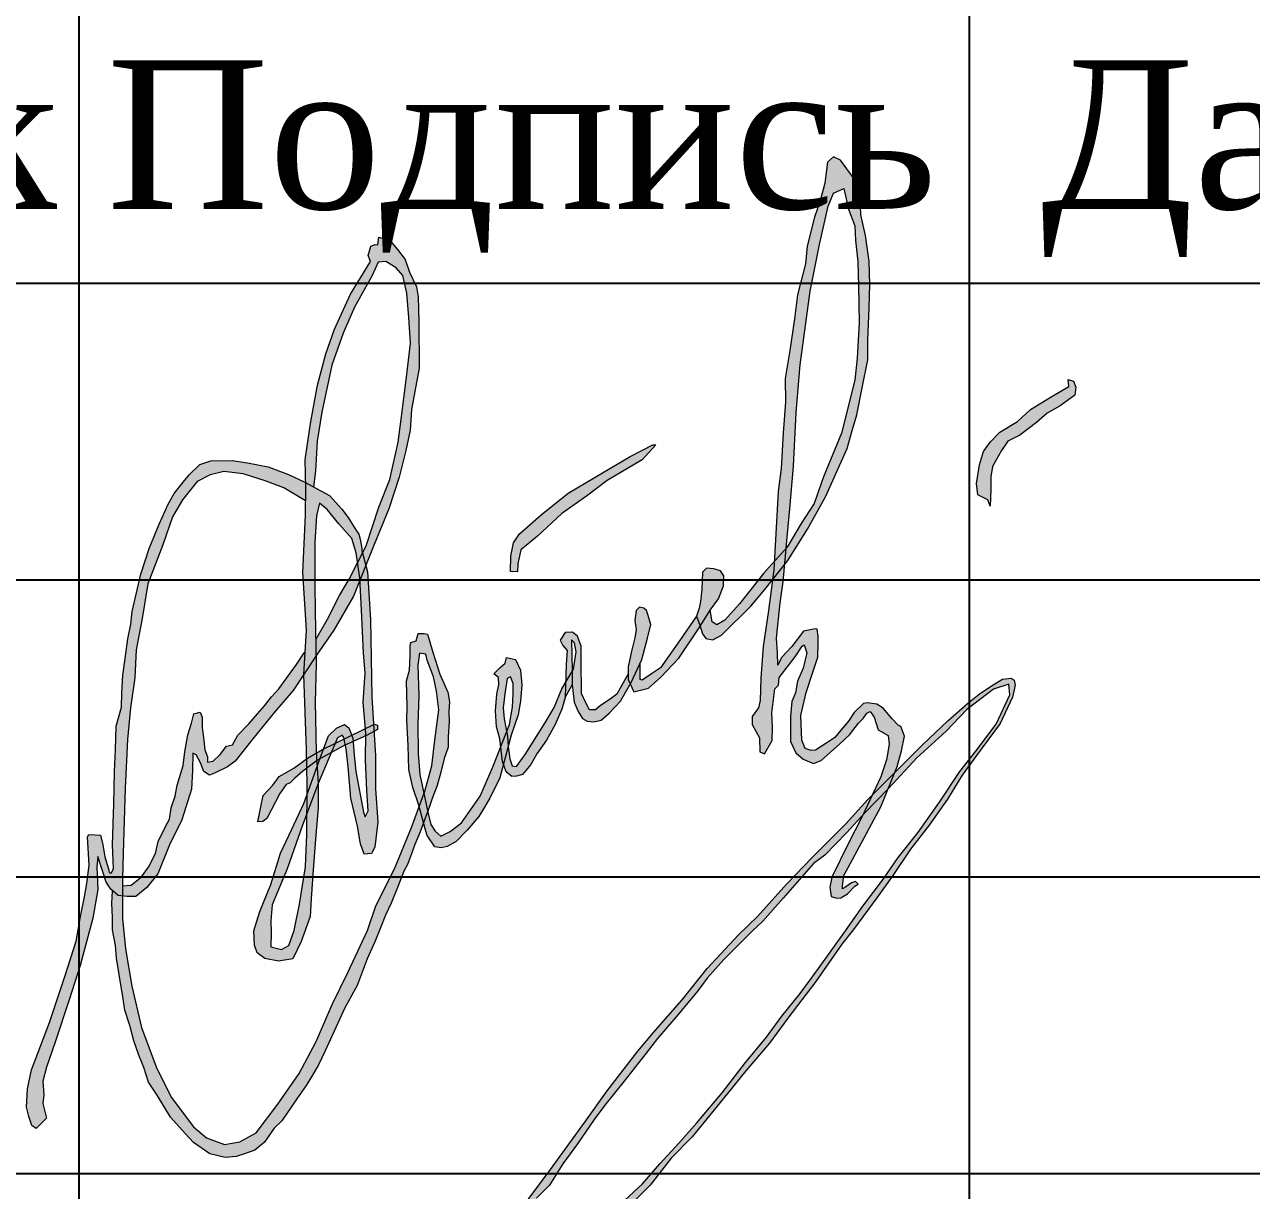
# Model space of a CAD drawing. Header units: millimetres. Extents: x 41890028 to 44740435, y 21258419 to 23626306.
# Drawn here: x 42670559 to 42680894, y 21268277 to 21278097 of the extents above; entities that cross this region are included whole.
import ezdxf
from ezdxf.enums import TextEntityAlignment as Align

# ---------------------------------------------------------------- set-up
doc = ezdxf.new("R2010")
doc.units = ezdxf.units.MM
doc.layers.add('ГЛ_Штамп', color=7, linetype='Continuous')
doc.layers.add('ГЛ_Штамп_Текст', color=7, linetype='Continuous')
doc.styles.add('ГеологияШтамп', font='times.ttf')

# ---------------------------------------------------------------- blocks, each defined once
blk = doc.blocks.new('ГЛ_форма3')
at = {"layer": 'ГЛ_Штамп'}
for p, q in [((-145, 55), (-145, 0)), ((-130, 55), (-130, 0)), ((-185, 30), (0, 30)), ((-185, 25), (-120, 25)), ((-185, 20), (-120, 20)), ((-185, 15), (-120, 15))]:
    blk.add_line(p, q, dxfattribs=at)
at = {"layer": 'ГЛ_Штамп_Текст', "style": 'ГеологияШтамп', "oblique": 0.8}
blk.add_text('№док', height=2.5, dxfattribs=at).set_placement((-149.993, 32.5), align=Align.MIDDLE_CENTER)
at = {"layer": 'ГЛ_Штамп_Текст', "style": 'ГеологияШтамп'}
for s, p in [('Подпись', (-137.537, 32.5)), ('Дата', (-125, 32.5))]:
    blk.add_text(s, height=2.5, dxfattribs=at).set_placement(p, align=Align.MIDDLE_CENTER)
at = {"layer": 'ГЛ_Штамп_Текст', "style": 'ГеологияШтамп', "flags": 8}
for tag, height, p in [('Проект', 4, (-60, 50)), ('НаимПроекта1', 3, (-60, 41)), ('НаимПроекта2', 3, (-60, 35)), ('Альбом1', 2.8, (-85.109, 27.5)), ('Альбом2', 2.8, (-85.109, 22.5)), ('СТ', 3, (-42.5, 20.252)), ('Лист', 3, (-27.5, 20.252)), ('Лис-в', 3, (-10, 20.252)), ('Альбом3', 2.8, (-85.109, 17.5)), ('НаимЛист1', 2.8, (-85.109, 12.5)), ('НаимЛист2', 2.8, (-85.109, 7.5)), ('НаимЛист3', 2.8, (-85.109, 2.5))]:
    blk.add_attdef(tag, text='', height=height, dxfattribs=at).set_placement(p, align=Align.MIDDLE_CENTER)
at = {"layer": 'ГЛ_Штамп_Текст', "style": 'ГеологияШтамп', "width": 0.9, "flags": 8}
for tag, p in [('Надпись1', (-184.365, 22.5)), ('ФИО_1', (-164.87, 22.5)), ('Надпись2', (-184.365, 17.5)), ('ФИО_2', (-164.87, 17.5)), ('Надпись3', (-184.365, 12.5)), ('ФИО_3', (-164.87, 12.5)), ('Надпись4', (-184.365, 7.5)), ('ФИО_4', (-164.87, 7.5)), ('Надпись5', (-184.365, 2.5)), ('ФИО_5', (-164.87, 2.5))]:
    blk.add_attdef(tag, text='', height=2.5, dxfattribs=at).set_placement(p, align=Align.MIDDLE_LEFT)

msp = doc.modelspace()

# ---------------------------------------------------------------- hatches: boundary and pattern name
at = {"lineweight": 0, "ltscale": 10}
h = msp.add_hatch(color=164, dxfattribs=at)
h.dxf.hatch_style = 1
h.paths.add_polyline_path([(42670935.476, 21269883.032), (42671028.746, 21270171.263), (42671133.862, 21270571.554), (42671177.588, 21270813.203), (42671168.844, 21270999.534), (42671177.588, 21271089.79), (42671218.394, 21270961.687), (42671247.541, 21270874.343), (42671285.431, 21270816.115), (42671346.64, 21270760.799), (42671384.684, 21270756.414), (42671384.712, 21270904.673), (42671390.734, 21271115.272), (42671405.903, 21271664.539), (42671426.99, 21272076.708), (42671451.084, 21272341.458), (42671487.334, 21272595.762), (42671499.384, 21272830.427), (42671550.586, 21273095.178), (42671596.994, 21273385.886), (42671723.178, 21273715.102), (42671806.244, 21273950.799), (42671890.396, 21274094.893), (42672013.619, 21274247.993), (42672121.813, 21274305.031), (42672239.025, 21274332.049), (42672401.313, 21274314.036), (42672587.649, 21274253.998), (42672743.927, 21274193.957), (42672926.183, 21274085.711), (42672927.581, 21274196.011), (42672926.566, 21274237.942), (42672913.463, 21274244.9), (42672783.202, 21274306.126), (42672610.19, 21274370.63), (42672437.452, 21274404.485), (42672308.446, 21274424.141), (42672128.916, 21274421.835), (42672035.99, 21274390.167), (42671949.624, 21274306.08), (42671896.003, 21274243.384), (42671819.24, 21274147.54), (42671770.391, 21274056.927), (42671693.488, 21273888.968), (42671608.004, 21273685.084), (42671538.092, 21273468.38), (42671467.007, 21273153.151), (42671455.085, 21273047.066), (42671429.034, 21272924.193), (42671410.611, 21272775.888), (42671386.762, 21272618.43), (42671379.169, 21272469.744), (42671375.915, 21272346.339), (42671330.01, 21272186.437), (42671324.829, 21271991.668), (42671316.95, 21271805.735), (42671310.122, 21271532.204), (42671306.675, 21271363.655), (42671301.454, 21271189.429), (42671310.063, 21270984.766), (42671289.398, 21270948.651), (42671272.178, 21270955.528), (42671267.015, 21270986.488), (42671236.022, 21271087.958), (42671218.803, 21271189.429), (42671198.143, 21271268.544), (42671099.995, 21271275.424), (42671089.668, 21271256.504), (42671102.355, 21271016.081), (42671083.167, 21270862.727), (42671063.974, 21270750.449), (42671030.948, 21270585.378), (42670995.306, 21270377.254), (42670901.966, 21270088.63), (42670770.168, 21269693.129), (42670619.381, 21269293.315), (42670583.745, 21269134.484), (42670575.515, 21268978.393), (42670594.709, 21268898.977), (42670622.127, 21268825.037), (42670657.763, 21268800.392), (42670745.496, 21268885.285), (42670713.603, 21269010.764), (42670722.347, 21269083.55), (42670713.603, 21269197.095), (42670745.665, 21269316.465), (42670815.968, 21269524.927)])
h.paths.add_polyline_path([(42671462.959, 21269997.58), (42671408.742, 21270313.477), (42671384.648, 21270569.203), (42671384.684, 21270756.414), (42671346.64, 21270760.799), (42671301.043, 21270802.007), (42671295.291, 21270694.718), (42671301.08, 21270575.243), (42671301.08, 21270473.109), (42671326.179, 21270340.948), (42671333.895, 21270233.034), (42671353.188, 21270113.559), (42671389.911, 21269891.049), (42671403.415, 21269794.696), (42671445.862, 21269667.511), (42671480.587, 21269538.4), (42671521.329, 21269416.106), (42671563.77, 21269313.975), (42671604.283, 21269188.717), (42671675.667, 21269080.803), (42671788.306, 21268893.457), (42671913.708, 21268756.636), (42671983.158, 21268681.482), (42672120.136, 21268585.131), (42672249.393, 21268554.298), (42672341.997, 21268562.005), (42672413.381, 21268587.058), (42672500.197, 21268615.962), (42672581.224, 21268685.336), (42672662.251, 21268800.959), (42672727.846, 21268862.624), (42672851.659, 21269048.582), (42672930.759, 21269162.279), (42672984.777, 21269248.994), (42673034.934, 21269335.711), (42673092.813, 21269453.261), (42673212.637, 21269718.569), (42673253.156, 21269809.139), (42673301.386, 21269897.783), (42673361.192, 21270003.771), (42673393.99, 21270092.415), (42673446.08, 21270227.306), (42673510.052, 21270371.212), (42673556.354, 21270488.762), (42673598.795, 21270594.75), (42673648.958, 21270696.881), (42673701.048, 21270827.921), (42673753.338, 21270967.742), (42673784.202, 21271023.626), (42673818.933, 21271112.27), (42673847.869, 21271191.277), (42673892.244, 21271297.265), (42673919.797, 21271373.869), (42673884.17, 21271509.793), (42673820.165, 21271335.276), (42673675.249, 21270987.458), (42673518.626, 21270674.568), (42673449.351, 21270466.981), (42673283.36, 21270113.356), (42673150.832, 21269842.589), (42673015.291, 21269532.708), (42672873.014, 21269263.168), (42672692.297, 21269004.435), (42672511.575, 21268763.752), (42672373.025, 21268685.529), (42672243.511, 21268664.47), (42672092.911, 21268721.632), (42671981.47, 21268811.888), (42671794.398, 21269063.078), (42671667.892, 21269318.804), (42671544.401, 21269649.743)])
h.paths.add_polyline_path([(42671964.969, 21271656.307), (42671973.713, 21271813.524), (42671976.627, 21271959.094), (42672005.774, 21271947.449), (42672040.751, 21271877.575), (42672069.897, 21271804.789), (42672116.533, 21271775.675), (42672160.253, 21271793.142), (42672268.102, 21271845.549), (42672332.739, 21271893.402), (42672481.394, 21272079.732), (42672665.026, 21272306.823), (42672822.419, 21272487.333), (42672913.249, 21272626.009), (42672923.53, 21272813.566), (42672915.665, 21272804.286), (42672849.352, 21272706.874), (42672700.533, 21272503.336), (42672640.067, 21272435.15), (42672579.606, 21272359.168), (42672521.09, 21272292.928), (42672448.924, 21272207.205), (42672357.254, 21272111.743), (42672312.389, 21272031.865), (42672261.677, 21272020.176), (42672207.069, 21271948.091), (42672148.553, 21271891.594), (42672099.792, 21271883.801), (42672099.792, 21271928.611), (42672078.338, 21271989.004), (42672066.632, 21272092.261), (42672056.884, 21272176.036), (42672056.884, 21272263.704), (42672037.374, 21272306.566), (42671986.662, 21272290.98), (42671967.083, 21272212.539), (42671933.923, 21272115.13), (42671910.518, 21271970.959), (42671894.917, 21271856.015), (42671844.987, 21271692.105), (42671827.914, 21271599.519), (42671794.988, 21271500.843), (42671781.244, 21271405.532), (42671746.209, 21271341.381), (42671683.932, 21271215.024), (42671662.524, 21271115.88), (42671602.192, 21270999.243), (42671543.805, 21270917.595), (42671457.457, 21270849.543), (42671384.7, 21270843.339), (42671384.684, 21270756.414), (42671422.428, 21270752.064), (42671498.21, 21270752.064), (42671588.565, 21270827.762), (42671681.835, 21270944.218), (42671781.337, 21271187.567), (42671883.352, 21271400.102)], flags=17)
h.paths.add_polyline_path([(42673004.379, 21273382.7), (42673004.379, 21273596.023), (42673004.379, 21273738.24), (42673019.21, 21273960.452), (42673042.936, 21274067.112), (42673108.193, 21274013.782), (42673206.077, 21273892.306), (42673315.831, 21273767.866), (42673351.42, 21273646.391), (42673364.122, 21273564.512), (42673405.952, 21273647.186), (42673400.643, 21273667.001), (42673399.533, 21273688.069), (42673387.325, 21273763.474), (42673375.111, 21273804.501), (42673343.944, 21273849.242), (42673286.216, 21273944.606), (42673233.279, 21274016.491), (42673126.989, 21274131.506), (42672926.566, 21274237.942), (42672927.581, 21274196.011), (42672924.666, 21273966.008), (42672904.334, 21273481.288), (42672933.481, 21272995.081), (42672913.249, 21272626.009), (42673014.77, 21272781.007), (42673007.341, 21273154.563)])
h.paths.add_polyline_path([(42673700.593, 21276202.863), (42673642.299, 21276272.737), (42673543.2, 21276304.763), (42673534.456, 21276240.712), (42673514.053, 21276243.621), (42673476.162, 21276229.065), (42673452.844, 21276150.456), (42673473.247, 21276100.963), (42673304.189, 21275827.288), (42673169.728, 21275531.856), (42673096.861, 21275322.232), (42673026.908, 21275060.204), (42672968.545, 21274736.08), (42672921.91, 21274430.379), (42672926.566, 21274237.942), (42672993.836, 21274202.218), (42673009.286, 21274336.735), (42673024.315, 21274588.9), (42673063.386, 21274832.059), (42673147.719, 21275226.732), (42673243.892, 21275496.911), (42673340.065, 21275716.054), (42673487.33, 21275983.229), (42673538.422, 21276094.3), (42673601.534, 21276100.305), (42673688.695, 21276049.271), (42673745.797, 21275983.229), (42673778.851, 21275833.13), (42673796.748, 21275630.935), (42673811.777, 21275414.794), (42673775.715, 21275126.606), (42673730.493, 21274773.604), (42673706.451, 21274578.477), (42673637.328, 21274266.274), (42673544.158, 21274032.119), (42673435.748, 21273706.076), (42673405.952, 21273647.186), (42673433.983, 21273542.576), (42673499.275, 21273704.902), (42673627.521, 21274019.335), (42673714.962, 21274284.275), (42673770.487, 21274509.907), (42673808.378, 21274681.679), (42673820.037, 21274853.454), (42673884.224, 21275204.243), (42673881.309, 21275597.285), (42673875.48, 21275803.997), (42673860.907, 21275888.428), (42673802.613, 21276010.709), (42673764.722, 21276118.43)])
h.paths.add_polyline_path([(42673384.899, 21273420.546), (42673384.054, 21273436.03), (42673364.122, 21273564.512), (42673294.493, 21273426.892), (42673213.349, 21273288.801), (42673111.166, 21273087.671), (42673012.079, 21272916.322), (42673014.77, 21272781.007), (42673018.042, 21272786.003), (42673163.782, 21272995.627), (42673329.919, 21273283.857)], flags=17)
h.paths.add_polyline_path([(42673405.952, 21273647.186), (42673364.122, 21273564.512), (42673384.054, 21273436.03), (42673384.899, 21273420.546), (42673433.983, 21273542.576)])
h.paths.add_polyline_path([(42673472.558, 21273086.283), (42673448.534, 21273488.273), (42673433.983, 21273542.576), (42673384.899, 21273420.546), (42673398.838, 21273165.124), (42673413.563, 21272805.581), (42673428.399, 21272633.737), (42673410.602, 21272390.786), (42673430.838, 21272167.016), (42673498.922, 21272200.049), (42673483.492, 21272433.659)])
h.paths.add_polyline_path([(42673007.312, 21272388.711), (42673016.208, 21272708.698), (42673014.77, 21272781.007), (42672913.249, 21272626.009), (42672913.13, 21272623.851), (42672933.65, 21271987.783), (42672935.14, 21271913.357), (42672942.184, 21271918.633), (42673016.828, 21271961.505), (42673016.178, 21271972.638)])
h.paths.add_polyline_path([(42672902.984, 21271808.912), (42672936.739, 21271833.53), (42672935.14, 21271913.357), (42672828.161, 21271833.216), (42672704.634, 21271763.616), (42672650.791, 21271690.851), (42672568.927, 21271604.699), (42672549.437, 21271507.358), (42672524.098, 21271380.81), (42672566.721, 21271384.9), (42672600.54, 21271408.744), (42672710.037, 21271620.154), (42672761.753, 21271697.645), (42672795.573, 21271709.566), (42672835.357, 21271749.305)])
h.paths.add_polyline_path([(42673020.722, 21271894.782), (42673016.828, 21271961.505), (42672942.184, 21271918.633), (42672935.14, 21271913.357), (42672936.739, 21271833.53)])
h.paths.add_polyline_path([(42673063.45, 21271957.517), (42673078.028, 21271995.838), (42673068.876, 21271991.398), (42673016.828, 21271961.505), (42673020.722, 21271894.782), (42673028.304, 21271900.312), (42673046.547, 21271910.562)])
h.paths.add_polyline_path([(42673175.971, 21272043.359), (42673078.028, 21271995.838), (42673063.45, 21271957.517), (42673046.547, 21271910.562), (42673141.713, 21271964.031)])
h.paths.add_polyline_path([(42673195.551, 21272088.698), (42673233.746, 21272112.313), (42673250.113, 21272092.332), (42673252.362, 21272080.423), (42673315.648, 21272111.128), (42673291.847, 21272173.803), (42673253.285, 21272200.468), (42673188.028, 21272170.839), (42673119.805, 21272105.658), (42673078.028, 21271995.838), (42673175.971, 21272043.359)])
h.paths.add_polyline_path([(42673324.475, 21272087.88), (42673315.648, 21272111.128), (42673252.362, 21272080.423), (42673261.828, 21272030.3), (42673326.8, 21272059.437)])
h.paths.add_polyline_path([(42673434.013, 21272107.518), (42673434.293, 21272128.808), (42673430.838, 21272167.016), (42673315.648, 21272111.128), (42673324.475, 21272087.88), (42673326.8, 21272059.437)])
h.paths.add_polyline_path([(42673498.922, 21272200.049), (42673430.838, 21272167.016), (42673434.293, 21272128.808), (42673434.013, 21272107.518), (42673446.039, 21272112.912), (42673502.679, 21272143.172)])
h.paths.add_polyline_path([(42673531.576, 21272196.362), (42673507.704, 21272204.31), (42673498.922, 21272200.049), (42673502.679, 21272143.172), (42673531.576, 21272158.611)])
h.paths.add_polyline_path([(42673261.828, 21272030.3), (42673252.362, 21272080.423), (42673175.971, 21272043.359), (42673141.713, 21271964.031), (42673251.094, 21272025.486)])
h.paths.add_polyline_path([(42673023.532, 21271846.626), (42673020.722, 21271894.782), (42672936.739, 21271833.53), (42672939.479, 21271696.638), (42672938.884, 21271611.478)])
h.paths.add_polyline_path([(42673031.879, 21271703.594), (42673023.532, 21271846.626), (42672938.884, 21271611.478), (42672937.758, 21271450.197)])
h.paths.add_polyline_path([(42673115.535, 21271903.412), (42673141.713, 21271964.031), (42673046.547, 21271910.562), (42673023.532, 21271846.626), (42673031.879, 21271703.594)])
h.paths.add_polyline_path([(42673536.377, 21271378.583), (42673516.214, 21271660.278), (42673516.272, 21271937.36), (42673502.679, 21272143.172), (42673446.039, 21272112.912), (42673434.013, 21272107.518), (42673431.326, 21271903.634), (42673443.195, 21271645.87), (42673455.058, 21271474.026), (42673428.364, 21271423.658), (42673413.528, 21271462.174), (42673351.169, 21271806.413), (42673336.339, 21271942.704), (42673326.8, 21272059.437), (42673261.828, 21272030.3), (42673268.296, 21271996.055), (42673286.1, 21271844.083), (42673309.113, 21271582.598), (42673363.774, 21271344.101), (42673389.662, 21271197.556), (42673421.308, 21271108.478), (42673481.717, 21271114.225), (42673510.484, 21271168.821)])
h.paths.add_polyline_path([(42672973.679, 21270734.088), (42672991.436, 21270976.51), (42673009.198, 21271236.669), (42673032.469, 21271500.707), (42673031.879, 21271703.594), (42672937.758, 21271450.197), (42672936.541, 21271276.132), (42672924.883, 21271002.457), (42672875.327, 21270688.024), (42672831.607, 21270466.757), (42672784.972, 21270341.566), (42672723.763, 21270306.629), (42672633.402, 21270329.919), (42672636.317, 21270449.287), (42672633.402, 21270548.275), (42672645.067, 21270682.201), (42672770.468, 21270986.094), (42672901.629, 21271352.932), (42672937.758, 21271450.197), (42672938.884, 21271611.478), (42672911.507, 21271535.423), (42672810.877, 21271319.609), (42672716.164, 21271118.577), (42672633.192, 21270853.995), (42672541.44, 21270626.355), (42672491.126, 21270463.757), (42672497.043, 21270342.546), (42672517.761, 21270277.507), (42672582.877, 21270230.206), (42672698.308, 21270209.512), (42672819.656, 21270227.249), (42672890.689, 21270375.068), (42672964.8, 21270583.315)])
h.paths.add_polyline_path([(42674127.738, 21272098.826), (42674137.387, 21272227.937), (42674133.526, 21272308.874), (42674139.315, 21272393.662), (42674123.883, 21272472.672), (42674056.126, 21272626.018), (42673998.247, 21272811.013), (42673953.879, 21272961.321), (42673926.87, 21272969.031), (42673874.779, 21272969.031), (42673859.347, 21272907.364), (42673813.045, 21272891.95), (42673807.256, 21272866.897), (42673807.245, 21272781.379), (42673801.456, 21272659.975), (42673776.381, 21272569.405), (42673782.163, 21272352.713), (42673780.236, 21272239.018), (42673789.926, 21272024.432), (42673795.715, 21271822.094), (42673830.44, 21271669.857), (42673880.603, 21271523.402), (42673884.17, 21271509.793), (42673924.115, 21271618.711), (42673890.042, 21271779.605), (42673874.943, 21271958.712), (42673871.251, 21272204.787), (42673880.684, 21272442.342), (42673871.251, 21272702.52), (42673886.35, 21272802.443), (42673939.2, 21272793.016), (42673949.924, 21272744.661), (42674004.141, 21272603.259), (42674028.235, 21272482.916), (42674049.322, 21272326.472), (42674015.94, 21272069.359), (42673988.832, 21271852.744), (42673931.607, 21271639.138), (42673924.115, 21271618.711), (42673955.151, 21271472.164), (42673969.498, 21271512.051), (42673992.646, 21271577.569), (42674035.093, 21271687.41), (42674065.957, 21271799.178), (42674093.013, 21271915.758), (42674127.738, 21272012.109)])
h.paths.add_polyline_path([(42673924.115, 21271618.711), (42673884.17, 21271509.793), (42673919.797, 21271373.869), (42673955.151, 21271472.164)])
h.paths.add_polyline_path([(42674287.818, 21271310.619), (42674386.503, 21271427.289), (42674407.729, 21271463.903), (42674479.107, 21271581.453), (42674562.067, 21271752.959), (42674593.28, 21271868.926), (42674585.665, 21271890.316), (42674570.821, 21272012.659), (42674507.302, 21271849.67), (42674397.589, 21271598.368), (42674240.581, 21271373.521), (42674144.11, 21271301.719), (42674066.553, 21271260.153), (42674017.371, 21271303.61), (42673981.425, 21271360.293), (42673956.834, 21271464.215), (42673955.151, 21271472.164), (42673919.797, 21271373.869), (42673932.839, 21271324.109), (42673950.199, 21271266.298), (42674015.794, 21271171.871), (42674069.812, 21271164.164), (42674118.048, 21271173.8), (42674195.214, 21271216.194)])
h.paths.add_polyline_path([(42674627.814, 21272103.874), (42674620.607, 21272140.411), (42674570.821, 21272012.659), (42674585.665, 21271890.316), (42674593.28, 21271868.926), (42674633.419, 21272018.056)])
h.paths.add_polyline_path([(42674737.971, 21272659.901), (42674693.596, 21272748.545), (42674618.358, 21272765.889), (42674606.781, 21272719.641), (42674562.406, 21272679.172), (42674512.249, 21272629.07), (42674550.835, 21272598.237), (42674554.69, 21272538.5), (42674537.331, 21272457.563), (42674525.859, 21272316.192), (42674533.575, 21272181.298), (42674562.517, 21272081.094), (42674570.821, 21272012.659), (42674620.607, 21272140.411), (42674599.275, 21272248.555), (42674589.777, 21272341.546), (42674604.976, 21272459.206), (42674625.875, 21272590.151), (42674652.475, 21272603.436), (42674675.273, 21272548.401), (42674675.273, 21272461.104), (42674669.566, 21272346.899), (42674644.87, 21272202.669), (42674620.607, 21272140.411), (42674627.814, 21272103.874), (42674633.419, 21272018.056), (42674658.871, 21272112.623), (42674718.678, 21272282.202), (42674737.971, 21272397.825), (42674749.542, 21272534.644)])
h.paths.add_polyline_path([(42674956.286, 21272070.151), (42675027.67, 21272201.189), (42675085.543, 21272332.227), (42675114.486, 21272430.507), (42675117.946, 21272556.201), (42675085.899, 21272503.171), (42675019.2, 21272344.889), (42674948.903, 21272221.534), (42674776.008, 21271948.258), (42674701.914, 21271847.676), (42674665.816, 21271853.368), (42674646.815, 21271912.2), (42674633.356, 21272017.824), (42674593.28, 21271868.926), (42674616.535, 21271803.599), (42674664.765, 21271765.058), (42674703.351, 21271766.985), (42674753.508, 21271780.475), (42674824.892, 21271865.265), (42674875.055, 21271953.909)])
h.paths.add_polyline_path([(42675167.376, 21272913.605), (42675192.131, 21272888.879), (42675205.46, 21272812.804), (42675184.514, 21272666.357), (42675173.089, 21272647.451), (42675173.089, 21272535.125), (42675190.227, 21272390.579), (42675222.592, 21272312.601), (42675259.566, 21272251.996), (42675297.749, 21272229.351), (42675355.026, 21272223.392), (42675415.878, 21272237.693), (42675485.089, 21272298.479), (42675578.161, 21272397.403), (42675661.278, 21272544.56), (42675645.093, 21272579.587), (42675645.093, 21272629.028), (42675547.174, 21272457.804), (42675491.222, 21272415.41), (42675412.123, 21272361.453), (42675369.682, 21272324.839), (42675319.519, 21272324.839), (42675286.721, 21272384.576), (42675250.068, 21272461.657), (42675248.141, 21272744.933), (42675247.598, 21272862.829), (42675216.728, 21272945.693), (42675176.214, 21272978.453), (42675114.48, 21272976.526), (42675070.105, 21272912.932), (42675093.259, 21272866.685), (42675129.912, 21272824.288), (42675122.196, 21272710.594), (42675117.946, 21272556.201), (42675173.089, 21272647.451), (42675173.089, 21272656.847)])
h.paths.add_polyline_path([(42675807.282, 21272929.816), (42675834.022, 21273044.464), (42675811.12, 21273118.8), (42675797.767, 21273162.639), (42675774.864, 21273181.7), (42675740.507, 21273189.531), (42675709.97, 21273160.939), (42675700.432, 21273078.977), (42675709.97, 21273000.83), (42675700.432, 21272932.21), (42675671.81, 21272819.753), (42675645.093, 21272688.233), (42675645.093, 21272579.587), (42675661.278, 21272544.56), (42675667.838, 21272556.175), (42675757.668, 21272748.741)])
h.paths.add_polyline_path([(42675918.058, 21272600.054), (42676070.72, 21272760.163), (42676240.753, 21273016.03), (42676250.328, 21273031.279), (42676248.533, 21273037.472), (42676219.906, 21273113.714), (42676076.415, 21272907.159), (42675990.212, 21272784.157), (42675916.329, 21272679.606), (42675839.361, 21272627.33), (42675762.399, 21272575.054), (42675743.93, 21272581.204), (42675743.963, 21272719.362), (42675667.838, 21272556.175), (42675661.278, 21272544.56), (42675692.885, 21272476.161), (42675815.016, 21272508.563)])
h.paths.add_polyline_path([(42676446.989, 21273369.127), (42676450.803, 21273454.9), (42676422.182, 21273496.834), (42676366.844, 21273513.989), (42676303.871, 21273519.707), (42676271.43, 21273485.397), (42676267.616, 21273411.061), (42676265.706, 21273340.535), (42676254.257, 21273237.607), (42676242.803, 21273180.426), (42676219.906, 21273113.714), (42676248.533, 21273037.472), (42676250.328, 21273031.279), (42676334.403, 21273165.179), (42676405.009, 21273260.481)])
h.paths.add_polyline_path([(42676675.976, 21273199.487), (42676796.197, 21273338.63), (42676859.031, 21273418.259), (42676869.999, 21273503.475), (42676874.088, 21273573.569), (42676783.014, 21273473.724), (42676581.596, 21273218.561), (42676458.782, 21273081.166), (42676390.004, 21273041.91), (42676350.705, 21273066.443), (42676334.403, 21273165.179), (42676250.328, 21273031.279), (42676269.52, 21272965.041), (42676298.147, 21272926.918), (42676357.3, 21272913.576), (42676429.816, 21272955.51)])
h.paths.add_polyline_path([(42676975.005, 21273684.205), (42676874.088, 21273573.569), (42676869.999, 21273503.475), (42676859.031, 21273418.259), (42676962.927, 21273549.925)])
h.paths.add_polyline_path([(42677486.143, 21276882.765), (42677432.551, 21276953.81), (42677373.399, 21276982.402), (42677321.875, 21276936.655), (42677300.882, 21276761.296), (42677260.812, 21276612.624), (42677213.102, 21276475.386), (42677151.9, 21276230.565), (42677138.541, 21276081.893), (42677069.722, 21275819.69), (42677044.915, 21275617.648), (42677006.23, 21275352.565), (42676966.557, 21275114.8), (42676969.612, 21274916.663), (42676948.286, 21274659.233), (42676933.024, 21274357.457), (42676908.614, 21274165.416), (42676874.088, 21273573.569), (42676975.005, 21273684.205), (42676986.464, 21273811.603), (42677004.851, 21274016.731), (42677035.184, 21274377.557), (42677058.11, 21274828.208), (42677092.496, 21275230.581), (42677176.175, 21275850.588), (42677254.778, 21276243.149), (42677328.434, 21276567.876), (42677372.645, 21276675.831), (42677461.073, 21276715.087), (42677500.377, 21276543.343), (42677554.413, 21276401.04), (42677559.325, 21276278.365), (42677578.975, 21276101.714), (42677583.887, 21275895.62), (42677588.799, 21275586.478), (42677574.062, 21275287.152), (42677554.413, 21275100.685), (42677441.301, 21274656.311), (42677289.013, 21274288.286), (42677210.41, 21274062.564), (42677102.333, 21273895.726), (42676984.431, 21273694.539), (42676975.005, 21273684.205), (42676962.927, 21273549.925), (42676989.162, 21273583.172), (42677153.5, 21273846.807), (42677308.248, 21274125.681), (42677378.854, 21274281.979), (42677487.866, 21274524.923), (42677529.846, 21274677.411), (42677569.921, 21274808.928), (42677615.756, 21275038.272), (42677661.585, 21275273.257), (42677663.489, 21275435.273), (42677675.013, 21275710.47), (42677680.709, 21275907.414), (42677673.074, 21276103.738), (42677644.43, 21276319.796), (42677604.354, 21276495.155), (42677596.825, 21276644.506), (42677556.75, 21276787.46)])
h.paths.add_polyline_path([(42678787.589, 21274509.647), (42678842.268, 21274586.747), (42678941.969, 21274638.145), (42679083.48, 21274744.159), (42679173.532, 21274824.471), (42679282.882, 21274885.508), (42679405.095, 21274975.459), (42679414.744, 21275042.92), (42679395.451, 21275094.321), (42679350.422, 21275107.172), (42679356.853, 21275049.347), (42679205.692, 21274962.608), (42679031.728, 21274855.688), (42678922.378, 21274752.887), (42678774.435, 21274662.938), (42678694.033, 21274579.412), (42678636.142, 21274502.312), (42678603.976, 21274389.874), (42678578.246, 21274232.462), (42678587.895, 21274136.087), (42678674.734, 21274094.325), (42678694.033, 21274039.712), (42678697.538, 21274181.972), (42678697.538, 21274287.983), (42678713.618, 21274374.722)])
h.paths.add_polyline_path([(42675293.427, 21274125.134), (42675466.339, 21274256.273), (42675760.933, 21274432.189), (42675876.212, 21274556.929), (42675850.594, 21274556.929), (42675661.67, 21274457.776), (42675427.397, 21274322.425), (42675139.205, 21274149.706), (42674911.853, 21273967.393), (42674729.332, 21273807.47), (42674678.094, 21273730.707), (42674655.682, 21273618.76), (42674652.481, 21273490.82), (42674710.635, 21273488.638), (42674713.836, 21273555.806), (42674739.455, 21273674.15), (42674880.347, 21273789.295), (42675085.286, 21273978.005)])
h.paths.add_polyline_path([(42676915.705, 21272596.668), (42677050.809, 21272771.796), (42677109.044, 21272860.583), (42677127.438, 21272872.83), (42677148.892, 21272805.474), (42677118.238, 21272676.887), (42677069.196, 21272566.667), (42677053.869, 21272468.697), (42677023.221, 21272395.217), (42677010.961, 21272269.692), (42677010.961, 21272058.44), (42677057.175, 21271962.616), (42677118.477, 21271910.566), (42677204.3, 21271873.829), (42677268.668, 21271898.321), (42677428.053, 21272039.155), (42677507.749, 21272115.695), (42677584.378, 21272213.667), (42677624.22, 21272253.469), (42677654.874, 21272296.331), (42677682.461, 21272311.64), (42677716.175, 21272262.653), (42677749.89, 21272155.497), (42677832.652, 21272109.573), (42677841.846, 21272036.093), (42677820.392, 21271904.445), (42677771.35, 21271760.549), (42677614.921, 21271425.777), (42677498.444, 21271196.156), (42677360.426, 21270916.482), (42677342.032, 21270830.757), (42677354.293, 21270754.217), (42677400.273, 21270738.908), (42677433.988, 21270741.97), (42677492.223, 21270775.648), (42677553.525, 21270839.942), (42677581.113, 21270858.311), (42677559.658, 21270879.742), (42677525.938, 21270867.497), (42677467.703, 21270827.695), (42677449.315, 21270818.512), (42677449.315, 21270843.004), (42677461.575, 21270928.729), (42677553.525, 21271100.18), (42677771.479, 21271508.207), (42677909.409, 21271848.046), (42677946.348, 21271980.703), (42677970.869, 21272103.168), (42677940.221, 21272185.832), (42677918.767, 21272195.017), (42677866.659, 21272250.126), (42677793.096, 21272338.913), (42677737.922, 21272372.591), (42677661.293, 21272384.836), (42677627.578, 21272378.713), (42677547.883, 21272302.173), (42677498.841, 21272228.695), (42677434.479, 21272155.215), (42677385.431, 21272090.921), (42677318.002, 21272048.059), (42677222.986, 21271986.827), (42677186.199, 21271983.765), (42677134.096, 21271999.072), (42677106.509, 21272069.49), (42677097.315, 21272277.68), (42677143.01, 21272471.568), (42677198.184, 21272643.021), (42677241.093, 21272768.545), (42677244.159, 21272878.763), (42677244.159, 21272943.058), (42677234.966, 21273004.29), (42677219.639, 21273007.352), (42677121.556, 21272988.983), (42677023.472, 21272857.332), (42676934.583, 21272765.483), (42676903.935, 21272701.191), (42676900.869, 21272805.285), (42676894.736, 21272927.751), (42676925.232, 21273225.873), (42676949.752, 21273403.447), (42676962.927, 21273549.925), (42676859.031, 21273418.259), (42676826.08, 21273162.232), (42676780.753, 21272858.298), (42676762.348, 21272591.319), (42676756.221, 21272404.562), (42676740.894, 21272343.329), (42676688.786, 21272269.849), (42676688.786, 21272202.495), (42676750.088, 21272089.216), (42676753.253, 21271972.099), (42676793.101, 21271953.728), (42676857.464, 21272067.008), (42676860.53, 21272180.29), (42676854.403, 21272299.691), (42676878.924, 21272501.76), (42676909.572, 21272532.376)])
at = {"lineweight": 20, "true_color": 0x22346e}
h = msp.add_hatch(color=159, dxfattribs=at)
h.dxf.hatch_style = 1
h.paths.add_polyline_path([(42675110.974, 21267579.537), (42675312.313, 21267767.057), (42675549.747, 21268040.613), (42675830.141, 21268321.891), (42676006.022, 21268548.833), (42676182.655, 21268728.95), (42676482.023, 21269094.011), (42676635.187, 21269283.998), (42676833.051, 21269516.824), (42676987.452, 21269727.782), (42677224.832, 21270038.218), (42677444.967, 21270351.294), (42677541.313, 21270474.663), (42677737.979, 21270743.193), (42677872.616, 21270930.713), (42678022.301, 21271151.071), (42678180.408, 21271353.393), (42678334.91, 21271572.313), (42678458.643, 21271775.402), (42678578.458, 21271940.716), (42678777.116, 21272208.843), (42678880.419, 21272431.492), (42678902.535, 21272533.344), (42678893.936, 21272573.839), (42678870.592, 21272591.019), (42678796.872, 21272584.883), (42678705.559, 21272528.299), (42678599.689, 21272455.846), (42678501.656, 21272377.519), (42678336.967, 21272232.613), (42678127.181, 21272032.879), (42677846.095, 21271751.19), (42677663.756, 21271571.038), (42677477.5, 21271365.428), (42677192.565, 21271082.015), (42676980.82, 21270858.783), (42676733.783, 21270584.638), (42676574.467, 21270430.56), (42676309.787, 21270146.625), (42676097.709, 21269883.218), (42675858.333, 21269608.457), (42675725.011, 21269451.803), (42675465.818, 21269115.848), (42675279.562, 21268851.494), (42674989.076, 21268455.09), (42674549.649, 21267861.442), (42674439.752, 21267717.781), (42674441.714, 21267697.411), (42674436.763, 21267627.55), (42674444.97, 21267638.932), (42674611.319, 21267835.646), (42674723.311, 21268005.376), (42674872.358, 21268211.394), (42674981.483, 21268321.712), (42675094.965, 21268502.239), (42675216.066, 21268669.712), (42675358.749, 21268875.194), (42675446.584, 21268996.146), (42675608.94, 21269196.847), (42675795.582, 21269434.46), (42675891.398, 21269556.742), (42676064.402, 21269758.771), (42676230.002, 21269959.436), (42676309.851, 21270064.438), (42676450.916, 21270222.607), (42676690.947, 21270464.211), (42676777.447, 21270546.618), (42676949.119, 21270739.343), (42677203.749, 21271031.636), (42677299.566, 21271100.751), (42677485.875, 21271290.819), (42677635.387, 21271453.879), (42677837.667, 21271662.555), (42678074.893, 21271919.869), (42678322.418, 21272145.824), (42678495.917, 21272328.613), (42678722.15, 21272500.073), (42678851.237, 21272542.606), (42678857.891, 21272452.224), (42678743.34, 21272204.365), (42678572.76, 21271977.645), (42678437.019, 21271804.856), (42678266.465, 21271548.839), (42678082.814, 21271289.655), (42677918.866, 21271082.696), (42677795.104, 21270901.93), (42677621.71, 21270672.316), (42677473.991, 21270464.969), (42677247.496, 21270146.309), (42677091.795, 21269934.974), (42676937.073, 21269745.246), (42676807.987, 21269568.469), (42676632.064, 21269356.198), (42676436.438, 21269098.343), (42676223.113, 21268847.543), (42676071.401, 21268676.084), (42675910.186, 21268501.307), (42675765.129, 21268333.834), (42675614.369, 21268193.4), (42675463.988, 21268025.927), (42675346.88, 21267883.709), (42675203.153, 21267716.236), (42675012.288, 21267556.792), (42674899.169, 21267431.851), (42674747.461, 21267256.403), (42674534.003, 21267018.576), (42674399.593, 21266886.991), (42674250.546, 21266734.138), (42674125.109, 21266589.653), (42674017.318, 21266480.662), (42673894.882, 21266367.685), (42673872.432, 21266344.865), (42673932.871, 21266350.642), (42673965.811, 21266358.917), (42674027.92, 21266422.123), (42674134.149, 21266525.753), (42674354.25, 21266757.26), (42674514.829, 21266920.105), (42674832.531, 21267257.77)])
at = {"lineweight": 0, "ltscale": 10}
h = msp.add_hatch(color=164, dxfattribs=at)
h.dxf.hatch_style = 1
h.paths.add_polyline_path([(42675173.089, 21272647.451), (42675117.946, 21272556.201), (42675114.486, 21272430.507), (42675173.089, 21272535.125)])

# ---------------------------------------------------------------- linework, layer by layer
at = {"color": 164, "lineweight": 0, "ltscale": 10}
for points in [[(42672926.183, 21274085.711), (42672743.927, 21274193.957), (42672587.649, 21274253.998), (42672401.313, 21274314.036), (42672239.025, 21274332.049), (42672121.813, 21274305.031), (42672013.619, 21274247.993), (42671890.396, 21274094.893), (42671806.244, 21273950.799), (42671723.178, 21273715.102), (42671596.994, 21273385.886), (42671550.586, 21273095.178), (42671499.384, 21272830.427), (42671487.334, 21272595.762), (42671451.084, 21272341.458), (42671426.99, 21272076.708), (42671405.903, 21271664.539), (42671390.734, 21271115.272), (42671384.712, 21270904.673), (42671384.648, 21270569.203), (42671408.742, 21270313.477), (42671462.959, 21269997.58), (42671544.401, 21269649.743), (42671667.892, 21269318.804), (42671794.398, 21269063.078), (42671981.47, 21268811.888), (42672092.911, 21268721.632), (42672243.511, 21268664.47), (42672373.025, 21268685.529), (42672511.575, 21268763.752), (42672692.297, 21269004.435), (42672873.014, 21269263.168), (42673015.291, 21269532.708), (42673150.832, 21269842.589), (42673283.36, 21270113.356), (42673449.351, 21270466.981), (42673518.626, 21270674.568), (42673675.249, 21270987.458), (42673820.165, 21271335.276), (42673931.607, 21271639.138), (42673988.832, 21271852.744), (42674015.94, 21272069.359), (42674049.322, 21272326.472), (42674028.235, 21272482.916), (42674004.141, 21272603.259), (42673949.924, 21272744.661), (42673939.2, 21272793.016), (42673886.35, 21272802.443), (42673871.251, 21272702.52), (42673880.684, 21272442.342), (42673871.251, 21272204.787), (42673874.943, 21271958.712), (42673890.042, 21271779.605), (42673956.834, 21271464.215), (42673981.425, 21271360.293), (42674017.371, 21271303.61), (42674066.553, 21271260.153), (42674144.11, 21271301.719), (42674240.581, 21271373.521), (42674397.589, 21271598.368), (42674507.302, 21271849.67), (42674644.87, 21272202.669), (42674669.566, 21272346.899), (42674675.273, 21272461.104), (42674675.273, 21272548.401), (42674652.475, 21272603.436), (42674625.875, 21272590.151), (42674604.976, 21272459.206), (42674589.777, 21272341.546), (42674599.275, 21272248.555), (42674627.814, 21272103.874), (42674633.515, 21272016.575), (42674646.815, 21271912.2), (42674665.816, 21271853.368), (42674701.914, 21271847.676), (42674776.008, 21271948.258), (42674948.903, 21272221.534), (42675019.2, 21272344.889), (42675085.899, 21272503.171), (42675184.514, 21272666.357), (42675205.46, 21272812.804), (42675192.131, 21272888.879), (42675167.376, 21272913.605), (42675173.089, 21272656.847), (42675173.089, 21272535.125), (42675190.227, 21272390.579), (42675222.592, 21272312.601), (42675259.566, 21272251.996), (42675297.749, 21272229.351), (42675355.026, 21272223.392), (42675415.878, 21272237.693), (42675485.089, 21272298.479), (42675578.161, 21272397.403), (42675667.838, 21272556.175), (42675757.668, 21272748.741), (42675807.282, 21272929.816), (42675834.022, 21273044.464), (42675811.12, 21273118.8), (42675797.767, 21273162.639), (42675774.864, 21273181.7), (42675740.507, 21273189.531), (42675709.97, 21273160.939), (42675700.432, 21273078.977), (42675709.97, 21273000.83), (42675700.432, 21272932.21), (42675671.81, 21272819.753), (42675645.093, 21272688.233), (42675645.093, 21272579.587), (42675692.885, 21272476.161), (42675815.016, 21272508.563), (42675918.058, 21272600.054), (42676070.72, 21272760.163), (42676240.753, 21273016.03), (42676334.403, 21273165.179), (42676405.009, 21273260.481), (42676446.989, 21273369.127), (42676450.803, 21273454.9), (42676422.182, 21273496.834), (42676366.844, 21273513.989), (42676303.871, 21273519.707), (42676271.43, 21273485.397), (42676267.616, 21273411.061), (42676265.706, 21273340.535), (42676254.257, 21273237.607), (42676242.803, 21273180.426), (42676219.906, 21273113.714), (42676248.533, 21273037.472), (42676269.52, 21272965.041), (42676298.147, 21272926.918), (42676357.3, 21272913.576), (42676429.816, 21272955.51), (42676675.976, 21273199.487), (42676796.197, 21273338.63), (42676989.162, 21273583.172), (42677153.5, 21273846.807), (42677308.248, 21274125.681), (42677378.854, 21274281.979), (42677487.866, 21274524.923), (42677529.846, 21274677.411), (42677569.921, 21274808.928), (42677615.756, 21275038.272), (42677661.585, 21275273.257), (42677663.489, 21275435.273), (42677675.013, 21275710.47), (42677680.709, 21275907.414), (42677673.074, 21276103.738), (42677644.43, 21276319.796), (42677604.354, 21276495.155), (42677596.825, 21276644.506), (42677556.75, 21276787.46), (42677486.143, 21276882.765), (42677432.551, 21276953.81), (42677373.399, 21276982.402), (42677321.875, 21276936.655), (42677300.882, 21276761.296), (42677260.812, 21276612.624), (42677213.102, 21276475.386), (42677151.9, 21276230.565), (42677138.541, 21276081.893), (42677069.722, 21275819.69), (42677044.915, 21275617.648), (42677006.23, 21275352.565), (42676966.557, 21275114.8), (42676969.612, 21274916.663), (42676948.286, 21274659.233), (42676933.024, 21274357.457), (42676908.614, 21274165.416), (42676869.999, 21273503.475), (42676826.08, 21273162.232), (42676780.753, 21272858.298), (42676762.348, 21272591.319), (42676756.221, 21272404.562), (42676740.894, 21272343.329), (42676688.786, 21272269.849), (42676688.786, 21272202.495), (42676750.088, 21272089.216), (42676753.253, 21271972.099), (42676793.101, 21271953.728), (42676857.464, 21272067.008), (42676860.53, 21272180.29), (42676854.403, 21272299.691), (42676878.924, 21272501.76), (42676909.572, 21272532.376), (42676915.705, 21272596.668), (42677050.809, 21272771.796), (42677109.044, 21272860.583), (42677127.438, 21272872.83), (42677127.438, 21272872.83), (42677148.892, 21272805.474), (42677118.238, 21272676.887), (42677069.196, 21272566.667), (42677053.869, 21272468.697), (42677023.221, 21272395.217), (42677010.961, 21272269.692), (42677010.961, 21272058.44), (42677057.175, 21271962.616), (42677118.477, 21271910.566), (42677204.3, 21271873.829), (42677268.668, 21271898.321), (42677428.053, 21272039.155), (42677507.749, 21272115.695), (42677584.378, 21272213.667), (42677624.22, 21272253.469), (42677654.874, 21272296.331), (42677682.461, 21272311.64), (42677716.175, 21272262.653), (42677749.89, 21272155.497), (42677832.652, 21272109.573), (42677841.846, 21272036.093), (42677820.392, 21271904.445), (42677771.35, 21271760.549), (42677614.921, 21271425.777), (42677498.444, 21271196.156), (42677360.426, 21270916.482), (42677342.032, 21270830.757), (42677354.293, 21270754.217), (42677400.273, 21270738.908), (42677433.988, 21270741.97), (42677492.223, 21270775.648), (42677553.525, 21270839.942), (42677581.113, 21270858.311), (42677559.658, 21270879.742), (42677525.938, 21270867.497), (42677467.703, 21270827.695), (42677449.315, 21270818.512), (42677449.315, 21270843.004), (42677461.575, 21270928.729), (42677553.525, 21271100.18), (42677771.479, 21271508.207), (42677909.409, 21271848.046), (42677946.348, 21271980.703), (42677970.869, 21272103.168), (42677940.221, 21272185.832), (42677918.767, 21272195.017), (42677866.659, 21272250.126), (42677793.096, 21272338.913), (42677737.922, 21272372.591), (42677661.293, 21272384.836), (42677627.578, 21272378.713), (42677547.883, 21272302.173), (42677498.841, 21272228.695), (42677434.479, 21272155.215), (42677385.431, 21272090.921), (42677318.002, 21272048.059), (42677222.986, 21271986.827), (42677186.199, 21271983.765), (42677134.096, 21271999.072), (42677106.509, 21272069.49), (42677097.315, 21272277.68), (42677143.01, 21272471.568), (42677198.184, 21272643.021), (42677241.093, 21272768.545), (42677244.159, 21272878.763), (42677244.159, 21272943.058), (42677234.966, 21273004.29), (42677219.639, 21273007.352), (42677121.556, 21272988.983), (42677023.472, 21272857.332), (42676934.583, 21272765.483), (42676903.935, 21272701.191), (42676900.869, 21272805.285), (42676894.736, 21272927.751), (42676925.232, 21273225.873), (42676949.752, 21273403.447), (42676986.464, 21273811.603), (42677004.851, 21274016.731), (42677035.184, 21274377.557), (42677058.11, 21274828.208), (42677092.496, 21275230.581), (42677176.175, 21275850.588), (42677254.778, 21276243.149), (42677328.434, 21276567.876), (42677372.645, 21276675.831), (42677461.073, 21276715.087), (42677500.377, 21276543.343), (42677554.413, 21276401.04), (42677559.325, 21276278.365), (42677578.975, 21276101.714), (42677583.887, 21275895.62), (42677588.799, 21275586.478), (42677574.062, 21275287.152), (42677554.413, 21275100.685), (42677441.301, 21274656.311), (42677289.013, 21274288.286), (42677210.41, 21274062.564), (42677102.333, 21273895.726), (42676984.431, 21273694.539), (42676783.014, 21273473.724), (42676581.596, 21273218.561), (42676458.782, 21273081.166), (42676390.004, 21273041.91), (42676350.705, 21273066.443), (42676334.403, 21273165.179)], [(42670745.496, 21268885.285), (42670657.763, 21268800.392), (42670622.127, 21268825.037), (42670594.709, 21268898.977), (42670575.515, 21268978.393), (42670583.745, 21269134.484), (42670619.381, 21269293.315), (42670770.168, 21269693.129), (42670901.966, 21270088.63), (42670995.306, 21270377.254), (42671030.948, 21270585.378), (42671063.974, 21270750.449), (42671083.167, 21270862.727), (42671102.355, 21271016.081), (42671089.668, 21271256.504), (42671099.995, 21271275.424), (42671198.143, 21271268.544), (42671218.803, 21271189.429), (42671236.022, 21271087.958), (42671267.015, 21270986.488), (42671272.178, 21270955.528), (42671289.398, 21270948.651), (42671310.063, 21270984.766), (42671301.454, 21271189.429), (42671306.675, 21271363.655), (42671310.122, 21271532.204), (42671316.95, 21271805.735), (42671324.829, 21271991.668), (42671330.01, 21272186.437), (42671375.915, 21272346.339), (42671379.169, 21272469.744), (42671386.762, 21272618.43), (42671410.611, 21272775.888), (42671429.034, 21272924.193), (42671455.085, 21273047.066), (42671467.007, 21273153.151), (42671538.092, 21273468.38), (42671608.004, 21273685.084), (42671693.488, 21273888.968), (42671770.391, 21274056.927), (42671819.24, 21274147.54), (42671896.003, 21274243.384), (42671949.624, 21274306.08), (42672035.99, 21274390.167), (42672128.916, 21274421.835), (42672308.446, 21274424.141), (42672437.452, 21274404.485), (42672610.19, 21274370.63), (42672783.202, 21274306.126), (42672913.463, 21274244.9), (42673126.989, 21274131.506), (42673233.279, 21274016.491), (42673286.216, 21273944.606), (42673343.944, 21273849.242), (42673375.111, 21273804.501), (42673387.325, 21273763.474), (42673399.533, 21273688.069), (42673400.643, 21273667.001), (42673448.534, 21273488.273), (42673472.558, 21273086.283), (42673483.492, 21272433.659), (42673516.272, 21271937.36), (42673516.214, 21271660.278), (42673536.377, 21271378.583), (42673510.484, 21271168.821), (42673481.717, 21271114.225), (42673421.308, 21271108.478), (42673389.662, 21271197.556), (42673363.774, 21271344.101), (42673309.113, 21271582.598), (42673286.1, 21271844.083), (42673268.296, 21271996.055), (42673250.113, 21272092.332), (42673233.746, 21272112.313), (42673195.551, 21272088.698), (42673115.535, 21271903.412), (42673031.879, 21271703.594), (42672901.629, 21271352.932), (42672770.468, 21270986.094), (42672645.067, 21270682.201), (42672633.402, 21270548.275), (42672636.317, 21270449.287), (42672633.402, 21270329.919), (42672723.763, 21270306.629), (42672784.972, 21270341.566), (42672831.607, 21270466.757), (42672875.327, 21270688.024), (42672924.883, 21271002.457), (42672936.541, 21271276.132), (42672939.479, 21271696.638), (42672933.65, 21271987.783), (42672913.13, 21272623.851), (42672933.481, 21272995.081), (42672904.334, 21273481.288), (42672924.666, 21273966.008), (42672927.581, 21274196.011), (42672921.91, 21274430.379), (42672968.545, 21274736.08), (42673026.908, 21275060.204), (42673096.861, 21275322.232), (42673169.728, 21275531.856), (42673304.189, 21275827.288), (42673473.247, 21276100.963), (42673452.844, 21276150.456), (42673476.162, 21276229.065), (42673514.053, 21276243.621), (42673534.456, 21276240.712), (42673543.2, 21276304.763), (42673642.299, 21276272.737), (42673700.593, 21276202.863), (42673764.722, 21276118.43), (42673802.613, 21276010.709), (42673860.907, 21275888.428), (42673875.48, 21275803.997), (42673881.309, 21275597.285), (42673884.224, 21275204.243), (42673820.037, 21274853.454), (42673808.378, 21274681.679), (42673770.487, 21274509.907), (42673714.962, 21274284.275), (42673627.521, 21274019.335), (42673499.275, 21273704.902), (42673329.919, 21273283.857), (42673163.782, 21272995.627), (42673018.042, 21272786.003), (42672822.419, 21272487.333), (42672665.026, 21272306.823), (42672481.394, 21272079.732), (42672332.739, 21271893.402), (42672268.102, 21271845.549), (42672160.253, 21271793.142), (42672116.533, 21271775.675), (42672069.897, 21271804.789), (42672040.751, 21271877.575), (42672005.774, 21271947.449), (42671976.627, 21271959.094), (42671973.713, 21271813.524), (42671964.969, 21271656.307), (42671883.352, 21271400.102), (42671781.337, 21271187.567), (42671681.835, 21270944.218), (42671588.565, 21270827.762), (42671498.21, 21270752.064), (42671422.428, 21270752.064), (42671346.64, 21270760.799), (42671285.431, 21270816.115), (42671247.541, 21270874.343), (42671218.394, 21270961.687), (42671177.588, 21271089.79), (42671168.844, 21270999.534), (42671177.588, 21270813.203), (42671133.862, 21270571.554), (42671028.746, 21270171.263), (42670935.476, 21269883.032), (42670815.968, 21269524.927), (42670745.665, 21269316.465), (42670713.603, 21269197.095), (42670722.347, 21269083.55), (42670713.603, 21269010.764), (42670745.496, 21268885.285)], [(42673012.079, 21272916.322), (42673111.166, 21273087.671), (42673213.349, 21273288.801), (42673294.493, 21273426.892), (42673435.748, 21273706.076), (42673544.158, 21274032.119), (42673637.328, 21274266.274), (42673706.451, 21274578.477), (42673730.493, 21274773.604), (42673775.715, 21275126.606), (42673811.777, 21275414.794), (42673796.748, 21275630.935), (42673778.851, 21275833.13), (42673745.797, 21275983.229), (42673688.695, 21276049.271), (42673601.534, 21276100.305), (42673538.422, 21276094.3), (42673487.33, 21275983.229), (42673340.065, 21275716.054), (42673243.892, 21275496.911), (42673147.719, 21275226.732), (42673063.386, 21274832.059), (42673024.315, 21274588.9), (42673009.286, 21274336.735), (42672993.836, 21274202.218)], [(42678694.033, 21274039.712), (42678674.734, 21274094.325), (42678587.895, 21274136.087), (42678578.246, 21274232.462), (42678603.976, 21274389.874), (42678636.142, 21274502.312), (42678694.033, 21274579.412), (42678774.435, 21274662.938), (42678922.378, 21274752.887), (42679031.728, 21274855.688), (42679205.692, 21274962.608), (42679356.853, 21275049.347), (42679350.422, 21275107.172), (42679395.451, 21275094.321), (42679414.744, 21275042.92), (42679405.095, 21274975.459), (42679282.882, 21274885.508), (42679173.532, 21274824.471), (42679083.48, 21274744.159), (42678941.969, 21274638.145), (42678842.268, 21274586.747), (42678787.589, 21274509.647), (42678713.618, 21274374.722), (42678697.538, 21274287.983), (42678697.538, 21274181.972), (42678694.033, 21274039.712)], [(42674652.481, 21273490.82), (42674655.682, 21273618.76), (42674678.094, 21273730.707), (42674729.332, 21273807.47), (42674911.853, 21273967.393), (42675139.205, 21274149.706), (42675427.397, 21274322.425), (42675661.67, 21274457.776), (42675850.594, 21274556.929), (42675876.212, 21274556.929), (42675760.933, 21274432.189), (42675466.339, 21274256.273), (42675293.427, 21274125.134), (42675085.286, 21273978.005), (42674880.347, 21273789.295), (42674739.455, 21273674.15), (42674713.836, 21273555.806), (42674710.635, 21273488.638), (42674652.481, 21273490.82)], [(42673031.879, 21271703.594), (42673032.469, 21271500.707), (42673009.198, 21271236.669), (42672991.436, 21270976.51), (42672973.679, 21270734.088), (42672964.8, 21270583.315), (42672890.689, 21270375.068), (42672819.656, 21270227.249), (42672698.308, 21270209.512), (42672582.877, 21270230.206), (42672517.761, 21270277.507), (42672497.043, 21270342.546), (42672491.126, 21270463.757), (42672541.44, 21270626.355), (42672633.192, 21270853.995), (42672716.164, 21271118.577), (42672810.877, 21271319.609), (42672911.507, 21271535.423), (42673063.45, 21271957.517), (42673119.805, 21272105.658), (42673188.028, 21272170.839), (42673253.285, 21272200.468), (42673291.847, 21272173.803), (42673324.475, 21272087.88), (42673336.339, 21271942.704), (42673351.169, 21271806.413), (42673413.528, 21271462.174), (42673428.364, 21271423.658), (42673455.058, 21271474.026), (42673443.195, 21271645.87), (42673431.326, 21271903.634), (42673434.293, 21272128.808), (42673410.602, 21272390.786), (42673428.399, 21272633.737), (42673413.563, 21272805.581), (42673398.838, 21273165.124), (42673384.054, 21273436.03), (42673351.42, 21273646.391), (42673315.831, 21273767.866), (42673206.077, 21273892.306), (42673108.193, 21274013.782), (42673042.936, 21274067.112), (42673019.21, 21273960.452), (42673004.379, 21273738.24), (42673004.379, 21273596.023), (42673004.379, 21273382.7), (42673007.341, 21273154.563), (42673016.208, 21272708.698), (42673007.312, 21272388.711), (42673016.178, 21271972.638), (42673031.879, 21271703.594)], [(42676219.906, 21273113.714), (42676076.415, 21272907.159), (42675990.212, 21272784.157), (42675916.329, 21272679.606), (42675839.361, 21272627.33), (42675762.399, 21272575.054), (42675743.93, 21272581.204), (42675743.963, 21272719.362)], [(42675645.093, 21272629.028), (42675547.174, 21272457.804), (42675491.222, 21272415.41), (42675412.123, 21272361.453), (42675369.682, 21272324.839), (42675319.519, 21272324.839), (42675286.721, 21272384.576), (42675250.068, 21272461.657), (42675248.141, 21272744.933), (42675247.598, 21272862.829), (42675216.728, 21272945.693), (42675176.214, 21272978.453), (42675114.48, 21272976.526), (42675070.105, 21272912.932), (42675093.259, 21272866.685), (42675129.912, 21272824.288), (42675122.196, 21272710.594), (42675114.486, 21272430.507), (42675085.543, 21272332.227), (42675027.67, 21272201.189), (42674956.286, 21272070.151), (42674875.055, 21271953.909), (42674824.892, 21271865.265), (42674753.508, 21271780.475), (42674703.351, 21271766.985), (42674664.765, 21271765.058), (42674616.535, 21271803.599), (42674585.665, 21271890.316), (42674562.517, 21272081.094), (42674533.575, 21272181.298), (42674525.859, 21272316.192), (42674537.331, 21272457.563), (42674554.69, 21272538.5), (42674550.835, 21272598.237), (42674512.249, 21272629.07), (42674562.406, 21272679.172), (42674606.781, 21272719.641), (42674618.358, 21272765.889), (42674693.596, 21272748.545), (42674737.971, 21272659.901), (42674749.542, 21272534.644), (42674737.971, 21272397.825), (42674718.678, 21272282.202), (42674658.871, 21272112.623), (42674562.067, 21271752.959), (42674479.107, 21271581.453), (42674407.729, 21271463.903), (42674386.503, 21271427.289), (42674287.818, 21271310.619), (42674195.214, 21271216.194), (42674118.048, 21271173.8), (42674069.812, 21271164.164), (42674015.794, 21271171.871), (42673950.199, 21271266.298), (42673932.839, 21271324.109), (42673880.603, 21271523.402), (42673830.44, 21271669.857), (42673795.715, 21271822.094), (42673789.926, 21272024.432), (42673780.236, 21272239.018), (42673782.163, 21272352.713), (42673776.381, 21272569.405), (42673801.456, 21272659.975), (42673807.245, 21272781.379), (42673807.256, 21272866.897), (42673813.045, 21272891.95), (42673859.347, 21272907.364), (42673874.779, 21272969.031), (42673926.87, 21272969.031), (42673953.879, 21272961.321), (42673998.247, 21272811.013), (42674056.126, 21272626.018), (42674123.883, 21272472.672), (42674139.315, 21272393.662), (42674133.526, 21272308.874), (42674137.387, 21272227.937), (42674127.738, 21272098.826), (42674127.738, 21272012.109), (42674093.013, 21271915.758), (42674065.957, 21271799.178), (42674035.093, 21271687.41), (42673992.646, 21271577.569), (42673969.498, 21271512.051), (42673892.244, 21271297.265), (42673847.869, 21271191.277), (42673818.933, 21271112.27), (42673784.202, 21271023.626), (42673753.338, 21270967.742), (42673701.048, 21270827.921), (42673648.958, 21270696.881), (42673598.795, 21270594.75), (42673556.354, 21270488.762), (42673510.052, 21270371.212), (42673446.08, 21270227.306), (42673393.99, 21270092.415), (42673361.192, 21270003.771), (42673301.386, 21269897.783), (42673253.156, 21269809.139), (42673212.637, 21269718.569), (42673092.813, 21269453.261), (42673034.934, 21269335.711), (42672984.777, 21269248.994), (42672930.759, 21269162.279), (42672851.659, 21269048.582), (42672727.846, 21268862.624), (42672662.251, 21268800.959), (42672581.224, 21268685.336), (42672500.197, 21268615.962), (42672413.381, 21268587.058), (42672341.997, 21268562.005), (42672249.393, 21268554.298), (42672120.136, 21268585.131), (42671983.158, 21268681.482), (42671913.708, 21268756.636), (42671788.306, 21268893.457), (42671675.667, 21269080.803), (42671604.283, 21269188.717), (42671563.77, 21269313.975), (42671521.329, 21269416.106), (42671480.587, 21269538.4), (42671445.862, 21269667.511), (42671403.415, 21269794.696), (42671389.911, 21269891.049), (42671353.188, 21270113.559), (42671333.895, 21270233.034), (42671326.179, 21270340.948), (42671301.08, 21270473.109), (42671301.08, 21270575.243), (42671295.291, 21270694.718), (42671301.043, 21270802.007)], [(42671384.7, 21270843.339), (42671457.457, 21270849.543), (42671543.805, 21270917.595), (42671602.192, 21270999.243), (42671662.524, 21271115.88), (42671683.932, 21271215.024), (42671746.209, 21271341.381), (42671781.244, 21271405.532), (42671794.988, 21271500.843), (42671827.914, 21271599.519), (42671844.987, 21271692.105), (42671894.917, 21271856.015), (42671910.518, 21271970.959), (42671933.923, 21272115.13), (42671967.083, 21272212.539), (42671986.662, 21272290.98), (42672037.374, 21272306.566), (42672056.884, 21272263.704), (42672056.884, 21272176.036), (42672066.632, 21272092.261), (42672078.338, 21271989.004), (42672099.792, 21271928.611), (42672099.792, 21271883.801), (42672148.553, 21271891.594), (42672207.069, 21271948.091), (42672261.677, 21272020.176), (42672312.389, 21272031.865), (42672357.254, 21272111.743), (42672448.924, 21272207.205), (42672521.09, 21272292.928), (42672579.606, 21272359.168), (42672640.067, 21272435.15), (42672700.533, 21272503.336), (42672849.352, 21272706.874), (42672915.665, 21272804.286), (42672915.665, 21272804.286), (42672923.53, 21272813.566)], [(42675114.486, 21272430.507), (42675173.089, 21272535.125)], [(42672524.098, 21271380.81), (42672549.437, 21271507.358), (42672568.927, 21271604.699), (42672650.791, 21271690.851), (42672704.634, 21271763.616), (42672828.161, 21271833.216), (42672942.184, 21271918.633), (42673068.876, 21271991.398), (42673507.704, 21272204.31), (42673531.576, 21272196.362), (42673531.576, 21272158.611), (42673446.039, 21272112.912), (42673251.094, 21272025.486), (42673028.304, 21271900.312), (42672902.984, 21271808.912), (42672835.357, 21271749.305), (42672795.573, 21271709.566), (42672761.753, 21271697.645), (42672710.037, 21271620.154), (42672600.54, 21271408.744), (42672566.721, 21271384.9), (42672524.098, 21271380.81)]]:
    msp.add_lwpolyline(points, dxfattribs=at)
at = {"color": 159, "lineweight": 20, "true_color": 0x22346e}
for points in [[(42674549.649, 21267861.442), (42674989.076, 21268455.09), (42675279.562, 21268851.494), (42675465.818, 21269115.848), (42675725.011, 21269451.803), (42675858.333, 21269608.457), (42676097.709, 21269883.218), (42676309.787, 21270146.625), (42676574.467, 21270430.56), (42676733.783, 21270584.638), (42676980.82, 21270858.783), (42677192.565, 21271082.015), (42677477.5, 21271365.428), (42677663.756, 21271571.038), (42677846.095, 21271751.19), (42678127.181, 21272032.879), (42678336.967, 21272232.613), (42678501.656, 21272377.519), (42678599.689, 21272455.846), (42678705.559, 21272528.299), (42678796.872, 21272584.883), (42678870.592, 21272591.019), (42678893.936, 21272573.839), (42678902.535, 21272533.344), (42678880.419, 21272431.492), (42678777.116, 21272208.843), (42678578.458, 21271940.716), (42678458.643, 21271775.402), (42678334.91, 21271572.313), (42678180.408, 21271353.393), (42678022.301, 21271151.071), (42677872.616, 21270930.713), (42677737.979, 21270743.193), (42677541.313, 21270474.663), (42677444.967, 21270351.294), (42677224.832, 21270038.218), (42676987.452, 21269727.782), (42676833.051, 21269516.824), (42676635.187, 21269283.998), (42676482.023, 21269094.011), (42676182.655, 21268728.95), (42676006.022, 21268548.833), (42675830.141, 21268321.891), (42675549.747, 21268040.613)], [(42675614.369, 21268193.4), (42675765.129, 21268333.834), (42675910.186, 21268501.307), (42676071.401, 21268676.084), (42676223.113, 21268847.543), (42676436.438, 21269098.343), (42676632.064, 21269356.198), (42676807.987, 21269568.469), (42676937.073, 21269745.246), (42677091.795, 21269934.974), (42677247.496, 21270146.309), (42677473.991, 21270464.969), (42677621.71, 21270672.316), (42677795.104, 21270901.93), (42677918.866, 21271082.696), (42678082.814, 21271289.655), (42678266.465, 21271548.839), (42678437.019, 21271804.856), (42678572.76, 21271977.645), (42678743.34, 21272204.365), (42678857.891, 21272452.224), (42678851.237, 21272542.606), (42678722.15, 21272500.073), (42678495.917, 21272328.613), (42678322.418, 21272145.824), (42678074.893, 21271919.869), (42677837.667, 21271662.555), (42677635.387, 21271453.879), (42677485.875, 21271290.819), (42677299.566, 21271100.751), (42677203.749, 21271031.636), (42676949.119, 21270739.343), (42676777.447, 21270546.618), (42676690.947, 21270464.211), (42676450.916, 21270222.607), (42676309.851, 21270064.438), (42676230.002, 21269959.436), (42676064.402, 21269758.771), (42675891.398, 21269556.742), (42675795.582, 21269434.46), (42675608.94, 21269196.847), (42675446.584, 21268996.146), (42675358.749, 21268875.194), (42675216.066, 21268669.712), (42675094.965, 21268502.239), (42674981.483, 21268321.712), (42674872.358, 21268211.394)]]:
    msp.add_lwpolyline(points, dxfattribs=at)

# ---------------------------------------------------------------- block references
at = {"xscale": 500, "yscale": 500, "zscale": 500}
msp.add_blockref('ГЛ_форма3', (42743515.842, 21260919.467), dxfattribs=at)

doc.saveas('drawing.dxf')
